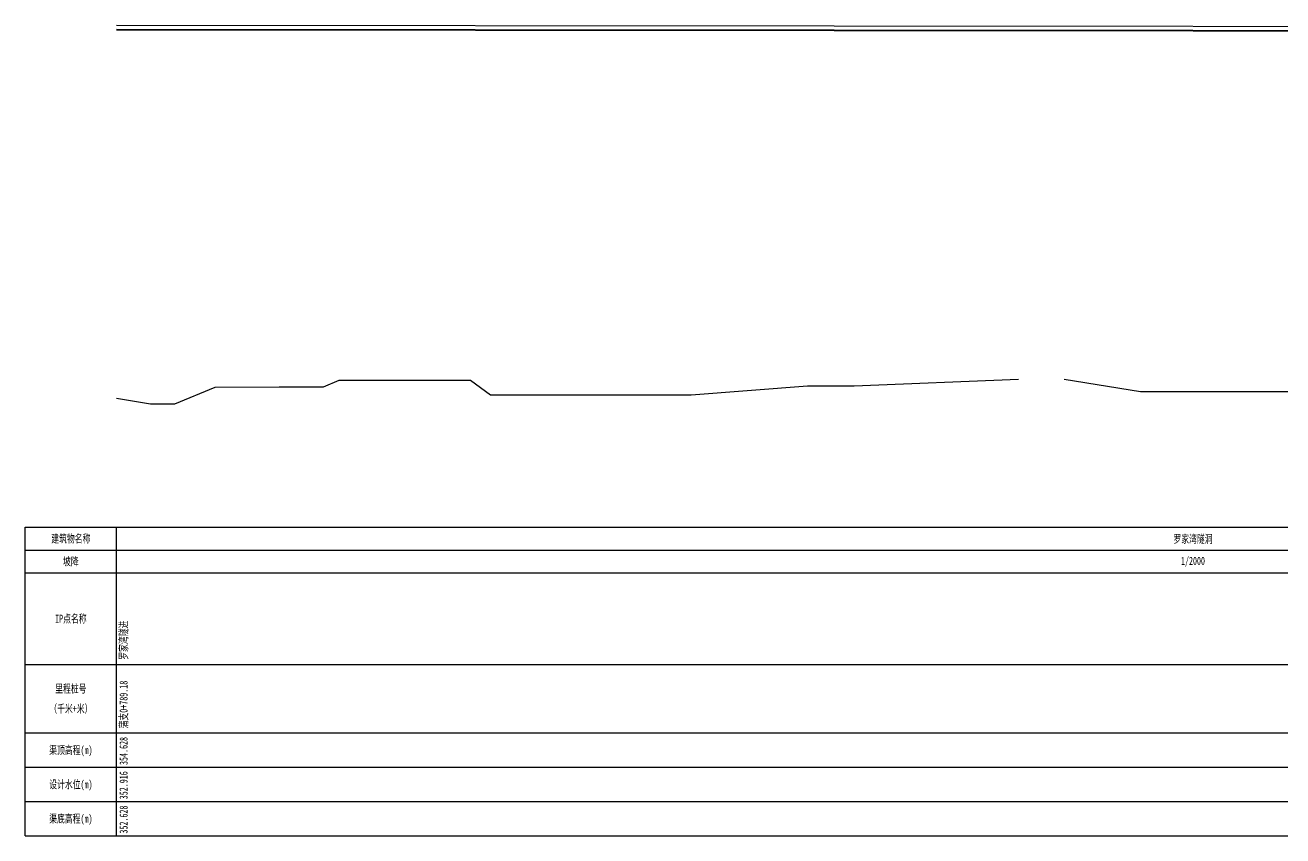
# Model space of a CAD drawing. Header units: millimetres. Extents: x -40 to 2133, y -483 to 355.
# Drawn here: x -40 to 510, y 0 to 355 of the extents above; entities that cross this region are included whole.
import ezdxf
from ezdxf.enums import TextEntityAlignment as Align

# ---------------------------------------------------------------- set-up
doc = ezdxf.new("R2010")
doc.units = ezdxf.units.MM
for name, color, linetype in [('纵断面_文字标注', 7, 'Continuous'), ('纵断面_渠底高程线', 3, 'Continuous'), ('纵断面_渠顶高程线', 1, 'Continuous'), ('纵断面_管中心线', 2, 'Continuous'), ('纵断面_表格线框', 7, 'Continuous'), ('纵断面_设计水位线', 5, 'Continuous')]:
    doc.layers.add(name, color=color, linetype=linetype)
doc.styles.get("Standard").update_dxf_attribs({"font": '', "width": 0.7})
doc.styles.get('Standard').set_extended_font_data('仿宋')

msp = doc.modelspace()

# ---------------------------------------------------------------- linework, layer by layer
at = {"layer": '纵断面_渠底高程线'}
msp.add_lwpolyline([(0, 352.63), (941.85, 351.69)], dxfattribs=at)
at = {"layer": '纵断面_渠顶高程线'}
msp.add_lwpolyline([(0, 354.63), (941.85, 353.69)], dxfattribs=at)
at = {"layer": '纵断面_管中心线'}
for points in [[(0, 191.41), (14.81, 188.91), (25.53, 188.91), (43.13, 196.21), (71.14, 196.37), (90.47, 196.48), (97.34, 199.36), (154.82, 199.32), (163.52, 192.9), (170.4, 192.9), (194.42, 192.9), (251.38, 192.9), (302.21, 196.88), (322.65, 196.88), (394.59, 199.8)], [(414.59, 199.8), (447.91, 194.32), (486.73, 194.32), (510.55, 194.32), (558.72, 194.32), (598.73, 194.32), (645.48, 188.89), (708.92, 188.89), (765.7, 191.42), (812.88, 191.42), (900.65, 190.12), (1046.1, 189.49)]]:
    msp.add_lwpolyline(points, dxfattribs=at)
at = {"layer": '纵断面_表格线框'}
for p, q in [((-40, 135), (0, 135)), ((-40, 0), (-40, 135)), ((0, 0), (0, 135)), ((0, 0), (0, 135)), ((0, 135), (941.85, 135)), ((-40, 125), (0, 125)), ((0, 125), (941.85, 125)), ((-40, 115), (0, 115)), ((0, 115), (941.85, 115)), ((-40, 75), (0, 75)), ((0, 75), (941.85, 75)), ((-40, 45), (0, 45)), ((0, 45), (941.85, 45)), ((-40, 30), (0, 30)), ((0, 30), (941.85, 30)), ((-40, 15), (0, 15)), ((0, 15), (941.85, 15)), ((-40, 0), (0, 0)), ((0, 0), (941.85, 0))]:
    msp.add_line(p, q, dxfattribs=at)
at = {"layer": '纵断面_设计水位线'}
msp.add_lwpolyline([(0, 352.92), (941.85, 351.97)], dxfattribs=at)

# ---------------------------------------------------------------- texts
at = {"layer": '纵断面_文字标注', "width": 0.7}
for s, p in [('建筑物名称', (-20, 130)), ('坡降', (-20, 120)), ('IP点名称', (-20, 95)), ('里程桩号', (-20, 64.38)), ('（千米+米）', (-20, 55.62)), ('渠顶高程(m)', (-20, 37.5)), ('设计水位(m)', (-20, 22.5)), ('渠底高程(m)', (-20, 7.5))]:
    msp.add_text(s, height=3.5, dxfattribs=at).set_placement(p, align=Align.MIDDLE_CENTER)
for s, p in [('罗家湾隧洞', (470.92, 130)), ('1/2000', (470.92, 120))]:
    msp.add_text(s, height=3.5, dxfattribs=at).set_placement(p, align=Align.MIDDLE)
for s, p in [('罗家湾隧进', (4.8, 77)), ('蒲支0+789.18', (4.8, 47)), ('354.628', (4.8, 31)), ('352.916', (4.8, 16)), ('352.628', (4.8, 1))]:
    msp.add_text(s, height=3.5, rotation=90, dxfattribs=at).set_placement(p)

doc.saveas('drawing.dxf')
